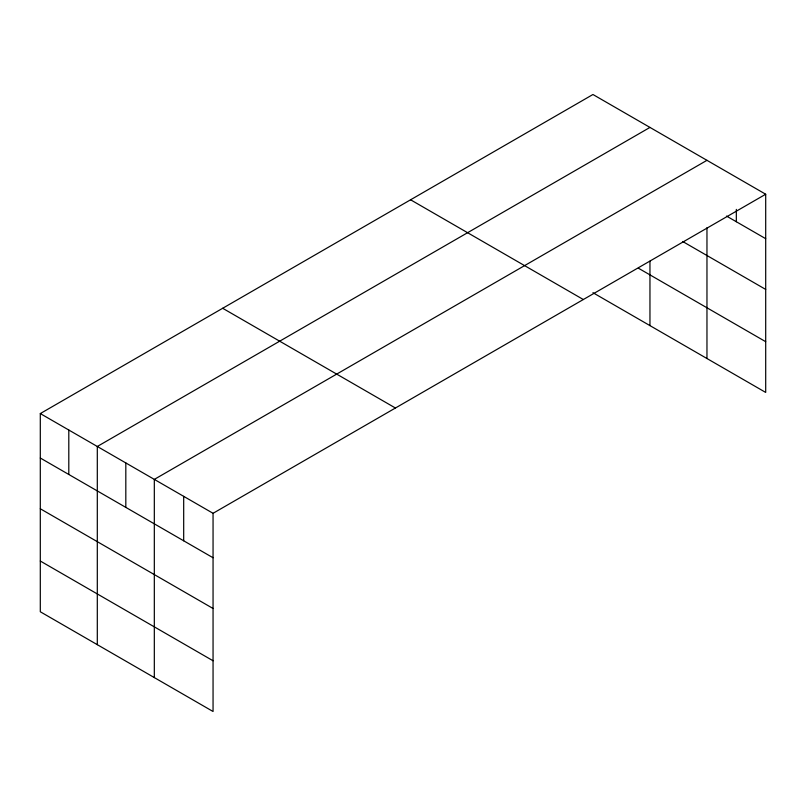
<?xml version="1.0" encoding="UTF-8"?>
<svg xmlns="http://www.w3.org/2000/svg" width="806" height="806" viewBox="0 0 806 806"><rect width="100%" height="100%" fill="white"/><g stroke="black" fill="none" stroke-linecap="round" stroke-linejoin="round"><path stroke-width="1.21" d="M40.3 413.569L213.056 513.301L213.056 711.497L40.3 611.764L40.3 413.569L592.944 94.504L765.7 194.236L765.7 392.431L592.944 292.699M649.958 127.419L97.304 446.484L97.304 644.679M706.963 160.323L154.319 479.399L154.319 677.584M213.056 513.301L765.7 194.236M726.538 216.079L765.7 238.687M682.682 241.498L765.7 289.425M638.342 268.166L765.7 341.694M410.576 199.787L583.322 299.53M222.678 308.275L395.424 408.017M40.3 458.02L213.056 557.752M40.3 508.757L213.056 608.49M40.3 561.026L213.056 660.769M736.331 209.389L736.331 221.731M706.963 227.725L706.963 358.519M649.958 261.184L649.958 325.604M183.687 496.355L183.687 540.796M125.817 462.936L125.817 507.387M68.802 430.021L68.802 474.472"/></g></svg>
